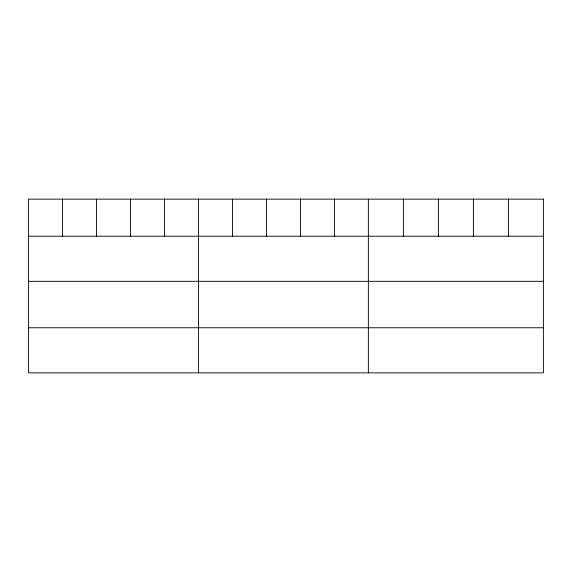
<?xml version="1.0" encoding="UTF-8"?>
<svg xmlns="http://www.w3.org/2000/svg" width="572" height="572" viewBox="0 0 572 572"><rect width="100%" height="100%" fill="white"/><g stroke="black" fill="none" stroke-linecap="round" stroke-linejoin="round"><path stroke-width="0.86" d="M28.6 236.215L543.4 236.215M28.6 281.31L543.4 281.31M28.6 327.763L543.4 327.763M508.394 199.142L508.394 236.215M473.387 199.142L473.387 236.215M438.381 199.142L438.381 236.215M403.374 199.142L403.374 236.215M368.368 199.142L368.368 372.858M334.391 199.142L334.391 236.215M300.414 199.142L300.414 236.215M266.438 199.142L266.438 236.215M232.461 199.142L232.461 236.215M198.484 199.142L198.484 372.858M164.507 199.142L164.507 236.215M130.53 199.142L130.53 236.215M96.554 199.142L96.554 236.215M62.577 199.142L62.577 236.215M543.4 199.142L28.6 199.142L28.6 372.858L543.4 372.858L543.4 199.142"/></g></svg>
